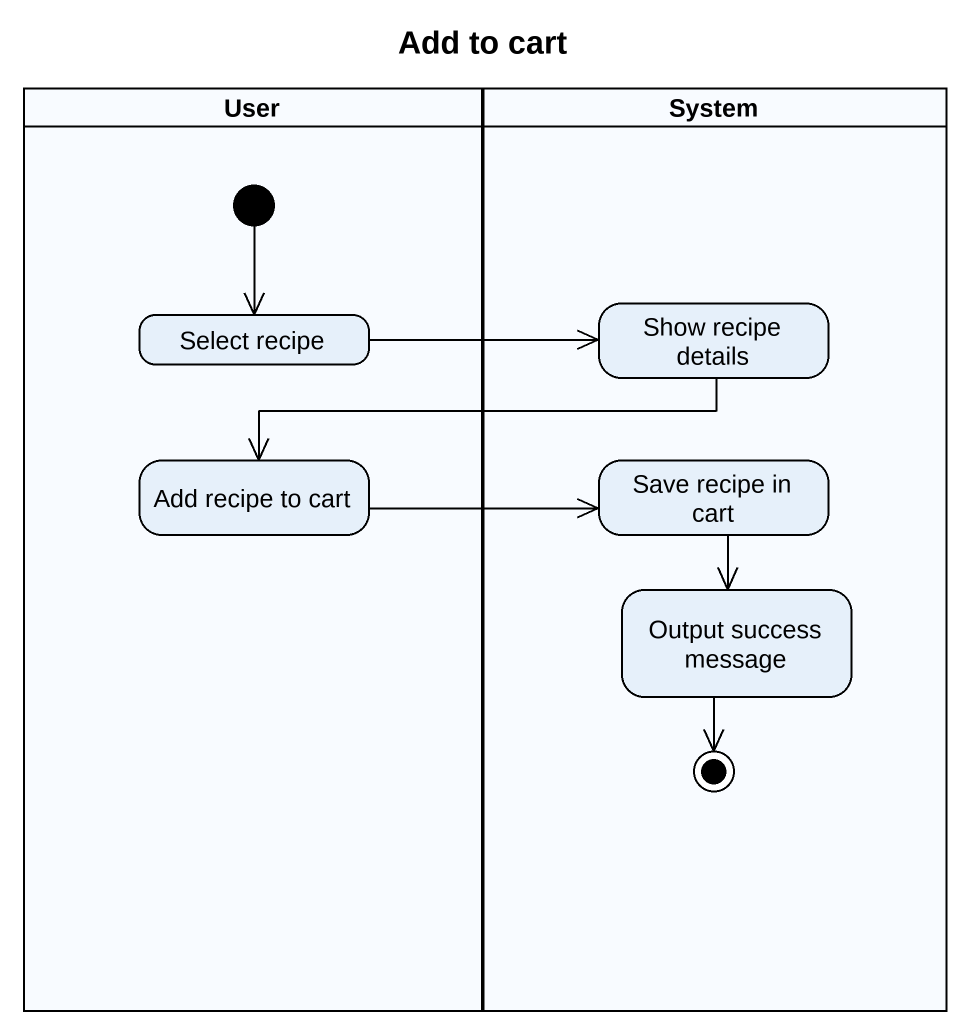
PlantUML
@startuml
title Add to cart
hide empty description
state User <<partition>> {
  state "Select recipe" as Select_recipe
  state "Add recipe to cart" as Add_recipe_to_cart
  [*] --> Select_recipe
}
state System <<partition>> {
  state "Show recipe details" as Show_recipe_details
  state "Save recipe in cart" as Save_recipe_in_cart
  state "Output success message" as Output_success_message
  Output_success_message --> [*]
}
Select_recipe -right-> Show_recipe_details
Show_recipe_details -left-> Add_recipe_to_cart
Add_recipe_to_cart -right-> Save_recipe_in_cart
Save_recipe_in_cart --> Output_success_message
@enduml
